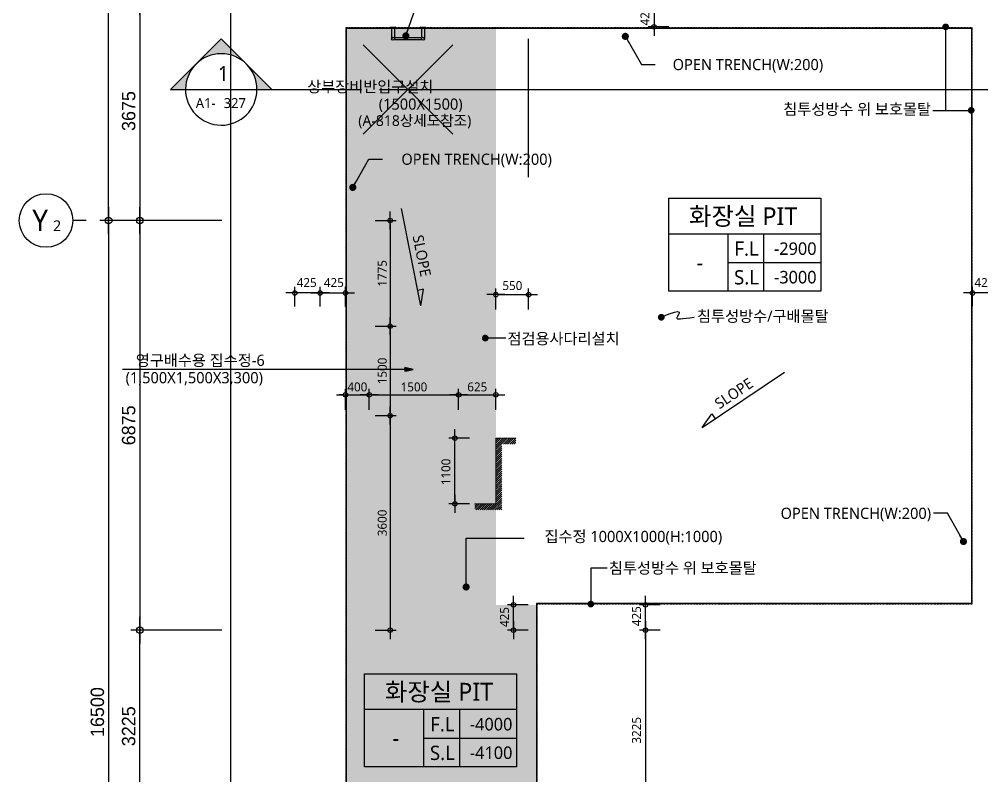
# Model space of a CAD drawing. Header units: millimetres. Extents: x 81033 to 452328, y -17390 to 42241.
# Drawn here: x 81033 to 97187, y 13256 to 25952 of the extents above; entities that cross this region are included whole.
import ezdxf
from ezdxf.enums import TextEntityAlignment as Align

# ---------------------------------------------------------------- set-up
doc = ezdxf.new("R2010")
doc.units = ezdxf.units.MM
doc.header["$LTSCALE"] = 100
doc.header["$MEASUREMENT"] = 0
doc.header["$PDSIZE"] = -10
for name, pattern in [('CEN', [62, 60, -1, 0, -1]), ('HID', [2.5, 1.5, -1]), ('HIDDEN', [2, 1, -1])]:
    doc.linetypes.add(name, pattern=pattern)
doc.layers.get('0').update_dxf_attribs({"linetype": 'CONTINUOUS'})
doc.layers.get('Defpoints').update_dxf_attribs({"color": 171, "linetype": 'CONTINUOUS'})
doc.layers.add('1-골조', color=2, linetype='CONTINUOUS', lineweight=0)
for name, color, linetype in [('CEN(ST)', 1, 'CEN'), ('FIN', 8, 'CONTINUOUS'), ('HAT 254', 254, 'CONTINUOUS'), ('HAT-252', 252, 'CONTINUOUS'), ('HID', 8, 'HIDDEN'), ('LED', 7, 'CONTINUOUS'), ('NDIM', 7, 'CONTINUOUS'), ('SASAC 도면명', 2, 'CONTINUOUS'), ('SYM', 7, 'CONTINUOUS'), ('SYM(AXIS)', 7, 'CONTINUOUS'), ('TEXT', 3, 'CONTINUOUS'), ('TEXT(AXIS)', 2, 'CONTINUOUS'), ('TEXT(MIN)', 7, 'CONTINUOUS'), ('TEXT(노트)', 7, 'CONTINUOUS'), ('TEXT(실명)', 3, 'CONTINUOUS'), ('TEXT-기입', 6, 'CONTINUOUS'), ('TITLE', 7, 'CONTINUOUS'), ('점검사다리', 9, 'CONTINUOUS')]:
    doc.layers.add(name, color=color, linetype=linetype)
doc.styles.add('CGS', font='cgse', dxfattribs={"bigfont": 'cgs'})
doc.styles.add('나눔바른고딕', font='NanumBarunGothic.ttf')
doc.dimstyles.new('NDIM 1200', dxfattribs={"dimscale": 75, "dimtxt": 3, "dimasz": 1, "dimexe": 2, "dimexo": 2, "dimgap": 1, "dimtad": 1, "dimdec": 0, "dimdsep": 46, "dimtxsty": 'CGS', "dimblk": 'DOT0', "dimcen": 1, "dimdle": 8, "dimclrd": 256, "dimclre": 256, "dimclrt": 256, "dimadec": 0, "dimazin": 0, "dimtfac": 1, "dimtdec": 0, "dimtix": 1, "dimtmove": 2, "dimatfit": 3, "dimldrblk": 'DOT0', "dimfxl": 1, "dimtolj": 1, "dimtzin": 0, "dimlwd": -1, "dimlwe": -1, "dimarcsym": 0})

# ---------------------------------------------------------------- blocks, each defined once
blk = doc.blocks.new('A$C2F20087E')
at = {"layer": 'SYM(AXIS)'}
blk.add_line((600, 0), (600, 300), dxfattribs=at)
blk.add_circle((600, 900), 600, dxfattribs=at)
blk = doc.blocks.new('DOT0')
blk.add_line((-3, 0), (3, 0))
at = {"color": 6}
blk.add_circle((0, 0), 0.75, dxfattribs=at)
blk = doc.blocks.new('*D83')
at = {"layer": 'Defpoints', "color": 0, "ltscale": 0.4, "transparency": 16777216}
for p in [(84582, 22575), (83058, 15700), (84582, 15700)]:
    blk.add_point(p, dxfattribs=at)
at = {"layer": 'NDIM', "ltscale": 0.4, "transparency": 16777216}
for p, q in [((84432, 22575), (82908, 22575)), ((83058, 22500), (83058, 15775)), ((84432, 15700), (82908, 15700))]:
    blk.add_line(p, q, dxfattribs=at)
at = {"layer": 'NDIM', "ltscale": 0.4, "transparency": 16777216, "xscale": 75, "yscale": 75, "zscale": 75}
for p, rotation in [((83058, 22575), 90), ((83058, 15700), 270)]:
    blk.add_blockref('DOT0', p, dxfattribs=dict(at, rotation=rotation))
at = {"layer": 'NDIM', "ltscale": 0.4, "transparency": 16777216, "insert": (82870, 19137), "char_height": 225, "attachment_point": 5, "rotation": 90, "style": 'CGS'}
blk.add_mtext('\\A1;6875', dxfattribs=at)
blk = doc.blocks.new('*D84')
at = {"layer": 'Defpoints', "color": 0, "ltscale": 0.4, "transparency": 16777216}
for p in [(82533, 33575), (84582, 33575), (84582, 22575)]:
    blk.add_point(p, dxfattribs=at)
at = {"layer": 'NDIM', "ltscale": 0.4, "transparency": 16777216}
for p, q in [((84432, 33575), (82383, 33575)), ((82533, 22650), (82533, 33500)), ((84432, 22575), (82383, 22575))]:
    blk.add_line(p, q, dxfattribs=at)
at = {"layer": 'NDIM', "ltscale": 0.4, "transparency": 16777216, "xscale": 75, "yscale": 75, "zscale": 75}
for p, rotation in [((82533, 33575), 90), ((82533, 22575), 270)]:
    blk.add_blockref('DOT0', p, dxfattribs=dict(at, rotation=rotation))
at = {"layer": 'NDIM', "ltscale": 0.4, "transparency": 16777216, "insert": (82345, 28075), "char_height": 225, "attachment_point": 5, "rotation": 90, "style": 'CGS'}
blk.add_mtext('\\A1;11000', dxfattribs=at)
blk = doc.blocks.new('*D85')
at = {"layer": 'Defpoints', "color": 0, "ltscale": 0.4, "transparency": 16777216}
for p in [(84582, 22575), (82533, 6075), (84582, 6075)]:
    blk.add_point(p, dxfattribs=at)
at = {"layer": 'NDIM', "ltscale": 0.4, "transparency": 16777216}
for p, q in [((84432, 22575), (82383, 22575)), ((82533, 22500), (82533, 6150)), ((84432, 6075), (82383, 6075))]:
    blk.add_line(p, q, dxfattribs=at)
at = {"layer": 'NDIM', "ltscale": 0.4, "transparency": 16777216, "xscale": 75, "yscale": 75, "zscale": 75}
for p, rotation in [((82533, 22575), 90), ((82533, 6075), 270)]:
    blk.add_blockref('DOT0', p, dxfattribs=dict(at, rotation=rotation))
at = {"layer": 'NDIM', "ltscale": 0.4, "transparency": 16777216, "insert": (82345, 14325), "char_height": 225, "attachment_point": 5, "rotation": 90, "style": 'CGS'}
blk.add_mtext('\\A1;16500', dxfattribs=at)
blk = doc.blocks.new('*D87')
at = {"layer": 'Defpoints', "color": 0, "ltscale": 0.4, "transparency": 16777216}
for p in [(83058, 15700), (84582, 15700), (84582, 12475)]:
    blk.add_point(p, dxfattribs=at)
at = {"layer": 'NDIM', "ltscale": 0.4, "transparency": 16777216}
for p, q in [((84432, 15700), (82908, 15700)), ((83058, 12550), (83058, 15625)), ((84432, 12475), (82908, 12475))]:
    blk.add_line(p, q, dxfattribs=at)
at = {"layer": 'NDIM', "ltscale": 0.4, "transparency": 16777216, "xscale": 75, "yscale": 75, "zscale": 75}
for p, rotation in [((83058, 15700), 90), ((83058, 12475), 270)]:
    blk.add_blockref('DOT0', p, dxfattribs=dict(at, rotation=rotation))
at = {"layer": 'NDIM', "ltscale": 0.4, "transparency": 16777216, "insert": (82870, 14087), "char_height": 225, "attachment_point": 5, "rotation": 90, "style": 'CGS'}
blk.add_mtext('\\A1;3225', dxfattribs=at)
blk = doc.blocks.new('*D89')
at = {"layer": 'Defpoints', "color": 0, "ltscale": 0.4, "transparency": 16777216}
for p in [(84582, 26250), (83058, 22575), (84582, 22575)]:
    blk.add_point(p, dxfattribs=at)
at = {"layer": 'NDIM', "ltscale": 0.4, "transparency": 16777216}
for p, q in [((84432, 26250), (82908, 26250)), ((83058, 26175), (83058, 22650)), ((84432, 22575), (82908, 22575))]:
    blk.add_line(p, q, dxfattribs=at)
at = {"layer": 'NDIM', "ltscale": 0.4, "transparency": 16777216, "xscale": 75, "yscale": 75, "zscale": 75}
for p, rotation in [((83058, 26250), 90), ((83058, 22575), 270)]:
    blk.add_blockref('DOT0', p, dxfattribs=dict(at, rotation=rotation))
at = {"layer": 'NDIM', "ltscale": 0.4, "transparency": 16777216, "insert": (82870, 24412), "char_height": 225, "attachment_point": 5, "rotation": 90, "style": 'CGS'}
blk.add_mtext('\\A1;3675', dxfattribs=at)
blk = doc.blocks.new('A$C51E23882')
at = {"layer": 'TITLE'}
blk.add_lwpolyline([(8500, 0), (0, 0), (0, 5200), (8500, 5200)], close=True, dxfattribs=at)
for points in [[(8500, 3200), (0, 3200)], [(3300, 3200), (3300, 0)], [(5300, 3200), (5300, 0)], [(3300, 1600), (8500, 1600)]]:
    blk.add_lwpolyline(points, dxfattribs=at)
at = {"layer": 'TITLE', "style": '나눔바른고딕'}
for s, p in [('F.L', (4352, 2378)), ('S.L', (4352, 778))]:
    blk.add_text(s, height=800, dxfattribs=at).set_placement(p, align=Align.MIDDLE)
blk = doc.blocks.new('A$C2EB71741')
at = {"layer": 'SYM'}
for p, q in [((0, 3920), (3920, 0)), ((0, 3920), (858, 3532)), ((858, 3532), (623, 3297))]:
    blk.add_line(p, q, dxfattribs=at)
blk = doc.blocks.new('*D312')
at = {"layer": 'Defpoints', "color": 0, "ltscale": 0.4, "transparency": 16777216}
for p in [(97032, 21359), (97032, 21034), (97457, 21034)]:
    blk.add_point(p, dxfattribs=at)
at = {"layer": 'NDIM', "ltscale": 0.4, "transparency": 16777216}
for p, q in [((97032, 21134), (97032, 21459)), ((97407, 21359), (97082, 21359)), ((97457, 21134), (97457, 21459))]:
    blk.add_line(p, q, dxfattribs=at)
at = {"layer": 'NDIM', "ltscale": 0.4, "transparency": 16777216, "xscale": 50, "yscale": 50, "zscale": 50, "rotation": 180}
blk.add_blockref('DOT0', (97032, 21359), dxfattribs=at)
at = {"layer": 'NDIM', "ltscale": 0.4, "transparency": 16777216, "xscale": 50, "yscale": 50, "zscale": 50}
blk.add_blockref('DOT0', (97457, 21359), dxfattribs=at)
at = {"layer": 'NDIM', "ltscale": 0.4, "transparency": 16777216, "insert": (97232, 21532), "char_height": 150, "attachment_point": 5, "style": '나눔바른고딕'}
blk.add_mtext('\\A1;425', dxfattribs=at)
blk = doc.blocks.new('*D314')
at = {"layer": 'Defpoints', "color": 0, "ltscale": 0.4, "transparency": 16777216}
for p in [(85657, 21359), (85657, 21034), (86082, 21034)]:
    blk.add_point(p, dxfattribs=at)
at = {"layer": 'NDIM', "ltscale": 0.4, "transparency": 16777216}
for p, q in [((85657, 21134), (85657, 21459)), ((86032, 21359), (85707, 21359)), ((86082, 21134), (86082, 21459))]:
    blk.add_line(p, q, dxfattribs=at)
at = {"layer": 'NDIM', "ltscale": 0.4, "transparency": 16777216, "xscale": 50, "yscale": 50, "zscale": 50, "rotation": 180}
blk.add_blockref('DOT0', (85657, 21359), dxfattribs=at)
at = {"layer": 'NDIM', "ltscale": 0.4, "transparency": 16777216, "xscale": 50, "yscale": 50, "zscale": 50}
blk.add_blockref('DOT0', (86082, 21359), dxfattribs=at)
at = {"layer": 'NDIM', "ltscale": 0.4, "transparency": 16777216, "insert": (85857, 21532), "char_height": 150, "attachment_point": 5, "style": '나눔바른고딕'}
blk.add_mtext('\\A1;425', dxfattribs=at)
blk = doc.blocks.new('*D315')
at = {"layer": 'Defpoints', "color": 0, "ltscale": 0.4, "transparency": 16777216}
for p in [(86507, 21359), (86082, 21034), (86507, 21034)]:
    blk.add_point(p, dxfattribs=at)
at = {"layer": 'NDIM', "ltscale": 0.4, "transparency": 16777216}
for p, q in [((86082, 21134), (86082, 21459)), ((86132, 21359), (86457, 21359)), ((86507, 21134), (86507, 21459))]:
    blk.add_line(p, q, dxfattribs=at)
at = {"layer": 'NDIM', "ltscale": 0.4, "transparency": 16777216, "xscale": 50, "yscale": 50, "zscale": 50, "rotation": 180}
blk.add_blockref('DOT0', (86082, 21359), dxfattribs=at)
at = {"layer": 'NDIM', "ltscale": 0.4, "transparency": 16777216, "xscale": 50, "yscale": 50, "zscale": 50}
blk.add_blockref('DOT0', (86507, 21359), dxfattribs=at)
at = {"layer": 'NDIM', "ltscale": 0.4, "transparency": 16777216, "insert": (86313, 21532), "char_height": 150, "attachment_point": 5, "style": '나눔바른고딕'}
blk.add_mtext('\\A1;425', dxfattribs=at)
blk = doc.blocks.new('*D317')
at = {"layer": 'Defpoints', "color": 0, "ltscale": 0.4, "transparency": 16777216}
for p in [(92033, 26250), (91686, 25825), (92033, 25825)]:
    blk.add_point(p, dxfattribs=at)
at = {"layer": 'NDIM', "ltscale": 0.4, "transparency": 16777216}
for p, q in [((91933, 26250), (91586, 26250)), ((91686, 26200), (91686, 25875)), ((91933, 25825), (91586, 25825))]:
    blk.add_line(p, q, dxfattribs=at)
at = {"layer": 'NDIM', "ltscale": 0.4, "transparency": 16777216, "xscale": 50, "yscale": 50, "zscale": 50}
for p, rotation in [((91686, 26250), 90), ((91686, 25825), 270)]:
    blk.add_blockref('DOT0', p, dxfattribs=dict(at, rotation=rotation))
at = {"layer": 'NDIM', "ltscale": 0.4, "transparency": 16777216, "insert": (91535, 26015), "char_height": 150, "attachment_point": 5, "rotation": 90, "style": '나눔바른고딕'}
blk.add_mtext('\\A1;425', dxfattribs=at)
blk = doc.blocks.new('*D318')
at = {"layer": 'Defpoints', "color": 0, "ltscale": 0.4, "transparency": 16777216}
for p in [(91544, 16125), (91891, 16125), (91891, 15700)]:
    blk.add_point(p, dxfattribs=at)
at = {"layer": 'NDIM', "ltscale": 0.4, "transparency": 16777216}
for p, q in [((91791, 16125), (91444, 16125)), ((91544, 15750), (91544, 16075)), ((91791, 15700), (91444, 15700))]:
    blk.add_line(p, q, dxfattribs=at)
at = {"layer": 'NDIM', "ltscale": 0.4, "transparency": 16777216, "xscale": 50, "yscale": 50, "zscale": 50}
for p, rotation in [((91544, 16125), 90), ((91544, 15700), 270)]:
    blk.add_blockref('DOT0', p, dxfattribs=dict(at, rotation=rotation))
at = {"layer": 'NDIM', "ltscale": 0.4, "transparency": 16777216, "insert": (91393, 15935), "char_height": 150, "attachment_point": 5, "rotation": 90, "style": '나눔바른고딕'}
blk.add_mtext('\\A1;425', dxfattribs=at)
blk = doc.blocks.new('*D983')
at = {"layer": 'Defpoints', "color": 0, "ltscale": 0.4, "transparency": 16777216}
for p in [(88345, 18921), (88692, 18921), (88692, 17821)]:
    blk.add_point(p, dxfattribs=at)
at = {"layer": 'NDIM', "ltscale": 0.4, "transparency": 16777216}
for p, q in [((88592, 18921), (88245, 18921)), ((88345, 17871), (88345, 18871)), ((88592, 17821), (88245, 17821))]:
    blk.add_line(p, q, dxfattribs=at)
at = {"layer": 'NDIM', "ltscale": 0.4, "transparency": 16777216, "xscale": 50, "yscale": 50, "zscale": 50}
for p, rotation in [((88345, 18921), 90), ((88345, 17821), 270)]:
    blk.add_blockref('DOT0', p, dxfattribs=dict(at, rotation=rotation))
at = {"layer": 'NDIM', "ltscale": 0.4, "transparency": 16777216, "insert": (88194, 18355), "char_height": 150, "attachment_point": 5, "rotation": 90, "style": '나눔바른고딕'}
blk.add_mtext('\\A1;1100', dxfattribs=at)
blk = doc.blocks.new('A$C6BD56CFD')
at = {"layer": '점검사다리'}
for p, q in [((81, 215), (10, 215)), ((20, 215), (20, 25)), ((71, 215), (71, 41)), ((581, 215), (510, 215)), ((520, 215), (520, 41)), ((571, 215), (571, 25)), ((526, 41), (65, 41)), ((526, 9), (65, 9))]:
    blk.add_line(p, q, dxfattribs=at)
for centre in [(45, 25), (545, 25)]:
    blk.add_circle(centre, 25.4, dxfattribs=at)
for centre, start, end in [((10, 225), 180, 270), ((81, 225), 270, 0), ((510, 225), 180, 270), ((581, 225), 270, 0)]:
    blk.add_arc(centre, 10, start, end, dxfattribs=at)
blk = doc.blocks.new('*D990')
at = {"layer": 'Defpoints', "color": 0, "ltscale": 0.4, "transparency": 16777216}
for p in [(91891, 15700), (91544, 12475), (91891, 12475)]:
    blk.add_point(p, dxfattribs=at)
at = {"layer": 'NDIM', "ltscale": 0.4, "transparency": 16777216}
for p, q in [((91791, 15700), (91444, 15700)), ((91544, 15650), (91544, 12525)), ((91791, 12475), (91444, 12475))]:
    blk.add_line(p, q, dxfattribs=at)
at = {"layer": 'NDIM', "ltscale": 0.4, "transparency": 16777216, "xscale": 50, "yscale": 50, "zscale": 50}
for p, rotation in [((91544, 15700), 90), ((91544, 12475), 270)]:
    blk.add_blockref('DOT0', p, dxfattribs=dict(at, rotation=rotation))
at = {"layer": 'NDIM', "ltscale": 0.4, "transparency": 16777216, "insert": (91393, 14019), "char_height": 150, "attachment_point": 5, "rotation": 90, "style": '나눔바른고딕'}
blk.add_mtext('\\A1;3225', dxfattribs=at)
blk = doc.blocks.new('SEC-3')
at = {"layer": 'SYM'}
h = blk.add_hatch(color=256, dxfattribs=at)
h.paths.add_polyline_path([(84423, 19051), (83999, 18626, -0.414214), (84847, 18626)])
h.paths.add_polyline_path([(83999, 18626), (83574, 18202), (83823, 18202, -0.198912)])
h.paths.add_polyline_path([(84847, 18626, -0.198912), (85023, 18202), (85271, 18202)])
at = {"layer": 'Defpoints'}
blk.add_line((87379, 18202), (100556, 18202), dxfattribs=at)
at = {"layer": 'SYM'}
for p, q in [((83574, 18202), (84423, 19051)), ((85271, 18202), (84423, 19051)), ((83574, 18202), (83823, 18202)), ((83823, 18202), (85023, 18202)), ((85023, 18202), (86779, 18202)), ((87079, 18202), (87379, 18202))]:
    blk.add_line(p, q, dxfattribs=at)
blk.add_arc((84423, 18202), 600, 0, 359.5643, dxfattribs=at)
blk = doc.blocks.new('*D1188')
at = {"layer": 'Defpoints', "color": 0, "ltscale": 0.4, "transparency": 16777216}
for p in [(89582, 21331), (89032, 20984), (89582, 20984)]:
    blk.add_point(p, dxfattribs=at)
at = {"layer": 'NDIM', "ltscale": 0.4, "transparency": 16777216}
for p, q in [((89032, 21084), (89032, 21431)), ((89082, 21331), (89532, 21331)), ((89582, 21084), (89582, 21431))]:
    blk.add_line(p, q, dxfattribs=at)
at = {"layer": 'NDIM', "ltscale": 0.4, "transparency": 16777216, "xscale": 50, "yscale": 50, "zscale": 50, "rotation": 180}
blk.add_blockref('DOT0', (89032, 21331), dxfattribs=at)
at = {"layer": 'NDIM', "ltscale": 0.4, "transparency": 16777216, "xscale": 50, "yscale": 50, "zscale": 50}
blk.add_blockref('DOT0', (89582, 21331), dxfattribs=at)
at = {"layer": 'NDIM', "ltscale": 0.4, "transparency": 16777216, "insert": (89309, 21482), "char_height": 150, "attachment_point": 5, "style": '나눔바른고딕'}
blk.add_mtext('\\A1;550', dxfattribs=at)
blk = doc.blocks.new('*D1189')
at = {"layer": 'Defpoints', "color": 0, "ltscale": 0.4, "transparency": 16777216}
for p in [(89328, 16125), (89675, 16125), (89675, 15700)]:
    blk.add_point(p, dxfattribs=at)
at = {"layer": 'NDIM', "ltscale": 0.4, "transparency": 16777216}
for p, q in [((89575, 16125), (89228, 16125)), ((89328, 15750), (89328, 16075)), ((89575, 15700), (89228, 15700))]:
    blk.add_line(p, q, dxfattribs=at)
at = {"layer": 'NDIM', "ltscale": 0.4, "transparency": 16777216, "xscale": 50, "yscale": 50, "zscale": 50}
for p, rotation in [((89328, 16125), 90), ((89328, 15700), 270)]:
    blk.add_blockref('DOT0', p, dxfattribs=dict(at, rotation=rotation))
at = {"layer": 'NDIM', "ltscale": 0.4, "transparency": 16777216, "insert": (89177, 15920), "char_height": 150, "attachment_point": 5, "rotation": 90, "style": '나눔바른고딕'}
blk.add_mtext('\\A1;425', dxfattribs=at)
blk = doc.blocks.new('*D1285')
at = {"layer": 'Defpoints', "color": 0, "ltscale": 0.4, "transparency": 16777216}
for p in [(88407, 19650), (86907, 19300), (88407, 19300)]:
    blk.add_point(p, dxfattribs=at)
at = {"layer": 'NDIM', "ltscale": 0.4, "transparency": 16777216}
for p, q in [((86907, 19400), (86907, 19750)), ((88407, 19400), (88407, 19750)), ((86957, 19650), (88357, 19650))]:
    blk.add_line(p, q, dxfattribs=at)
at = {"layer": 'NDIM', "ltscale": 0.4, "transparency": 16777216, "xscale": 50, "yscale": 50, "zscale": 50, "rotation": 180}
blk.add_blockref('DOT0', (86907, 19650), dxfattribs=at)
at = {"layer": 'NDIM', "ltscale": 0.4, "transparency": 16777216, "xscale": 50, "yscale": 50, "zscale": 50}
blk.add_blockref('DOT0', (88407, 19650), dxfattribs=at)
at = {"layer": 'NDIM', "ltscale": 0.4, "transparency": 16777216, "insert": (87657, 19781), "char_height": 150, "attachment_point": 5, "style": '나눔바른고딕'}
blk.add_mtext('\\A1;1500', dxfattribs=at)
blk = doc.blocks.new('*D1286')
at = {"layer": 'Defpoints', "color": 0, "ltscale": 0.4, "transparency": 16777216}
for p in [(86907, 19650), (86507, 19300), (86907, 19300)]:
    blk.add_point(p, dxfattribs=at)
at = {"layer": 'NDIM', "ltscale": 0.4, "transparency": 16777216}
for p, q in [((86507, 19400), (86507, 19750)), ((86907, 19400), (86907, 19750)), ((86457, 19650), (86407, 19650)), ((86507, 19650), (86907, 19650)), ((86957, 19650), (87007, 19650))]:
    blk.add_line(p, q, dxfattribs=at)
at = {"layer": 'NDIM', "ltscale": 0.4, "transparency": 16777216, "xscale": 50, "yscale": 50, "zscale": 50}
blk.add_blockref('DOT0', (86507, 19650), dxfattribs=at)
at = {"layer": 'NDIM', "ltscale": 0.4, "transparency": 16777216, "xscale": 50, "yscale": 50, "zscale": 50, "rotation": 180}
blk.add_blockref('DOT0', (86907, 19650), dxfattribs=at)
at = {"layer": 'NDIM', "ltscale": 0.4, "transparency": 16777216, "insert": (86707, 19781), "char_height": 150, "attachment_point": 5, "style": '나눔바른고딕'}
blk.add_mtext('\\A1;400', dxfattribs=at)
blk = doc.blocks.new('*D1287')
at = {"layer": 'Defpoints', "color": 0, "ltscale": 0.4, "transparency": 16777216}
for p in [(89032, 19650), (88407, 19300), (89032, 19300)]:
    blk.add_point(p, dxfattribs=at)
at = {"layer": 'NDIM', "ltscale": 0.4, "transparency": 16777216}
for p, q in [((88407, 19400), (88407, 19750)), ((89032, 19400), (89032, 19750)), ((88457, 19650), (88982, 19650))]:
    blk.add_line(p, q, dxfattribs=at)
at = {"layer": 'NDIM', "ltscale": 0.4, "transparency": 16777216, "xscale": 50, "yscale": 50, "zscale": 50, "rotation": 180}
blk.add_blockref('DOT0', (88407, 19650), dxfattribs=at)
at = {"layer": 'NDIM', "ltscale": 0.4, "transparency": 16777216, "xscale": 50, "yscale": 50, "zscale": 50}
blk.add_blockref('DOT0', (89032, 19650), dxfattribs=at)
at = {"layer": 'NDIM', "ltscale": 0.4, "transparency": 16777216, "insert": (88720, 19781), "char_height": 150, "attachment_point": 5, "style": '나눔바른고딕'}
blk.add_mtext('\\A1;625', dxfattribs=at)
blk = doc.blocks.new('*D1288')
at = {"layer": 'Defpoints', "color": 0, "ltscale": 0.4, "transparency": 16777216}
for p in [(86907, 20800), (86907, 19300), (87257, 19300)]:
    blk.add_point(p, dxfattribs=at)
at = {"layer": 'NDIM', "ltscale": 0.4, "transparency": 16777216}
for p, q in [((87007, 20800), (87357, 20800)), ((87257, 20750), (87257, 19350)), ((87007, 19300), (87357, 19300))]:
    blk.add_line(p, q, dxfattribs=at)
at = {"layer": 'NDIM', "ltscale": 0.4, "transparency": 16777216, "xscale": 50, "yscale": 50, "zscale": 50}
for p, rotation in [((87257, 20800), 90), ((87257, 19300), 270)]:
    blk.add_blockref('DOT0', p, dxfattribs=dict(at, rotation=rotation))
at = {"layer": 'NDIM', "ltscale": 0.4, "transparency": 16777216, "insert": (87126, 20050), "char_height": 150, "attachment_point": 5, "rotation": 90, "style": '나눔바른고딕'}
blk.add_mtext('\\A1;1500', dxfattribs=at)
blk = doc.blocks.new('*D1289')
at = {"layer": 'Defpoints', "color": 0, "ltscale": 0.4, "transparency": 16777216}
for p in [(86907, 19300), (86907, 15700), (87257, 15700)]:
    blk.add_point(p, dxfattribs=at)
at = {"layer": 'NDIM', "ltscale": 0.4, "transparency": 16777216}
for p, q in [((87007, 19300), (87357, 19300)), ((87257, 19250), (87257, 15750)), ((87007, 15700), (87357, 15700))]:
    blk.add_line(p, q, dxfattribs=at)
at = {"layer": 'NDIM', "ltscale": 0.4, "transparency": 16777216, "xscale": 50, "yscale": 50, "zscale": 50}
for p, rotation in [((87257, 19300), 90), ((87257, 15700), 270)]:
    blk.add_blockref('DOT0', p, dxfattribs=dict(at, rotation=rotation))
at = {"layer": 'NDIM', "ltscale": 0.4, "transparency": 16777216, "insert": (87126, 17500), "char_height": 150, "attachment_point": 5, "rotation": 90, "style": '나눔바른고딕'}
blk.add_mtext('\\A1;3600', dxfattribs=at)
blk = doc.blocks.new('*D1290')
at = {"layer": 'Defpoints', "color": 0, "ltscale": 0.4, "transparency": 16777216}
for p in [(86907, 22575), (86907, 20800), (87257, 20800)]:
    blk.add_point(p, dxfattribs=at)
at = {"layer": 'NDIM', "ltscale": 0.4, "transparency": 16777216}
for p, q in [((87007, 22575), (87357, 22575)), ((87257, 22525), (87257, 20850)), ((87007, 20800), (87357, 20800))]:
    blk.add_line(p, q, dxfattribs=at)
at = {"layer": 'NDIM', "ltscale": 0.4, "transparency": 16777216, "xscale": 50, "yscale": 50, "zscale": 50}
for p, rotation in [((87257, 22575), 90), ((87257, 20800), 270)]:
    blk.add_blockref('DOT0', p, dxfattribs=dict(at, rotation=rotation))
at = {"layer": 'NDIM', "ltscale": 0.4, "transparency": 16777216, "insert": (87127, 21687), "char_height": 150, "attachment_point": 5, "rotation": 90, "style": '나눔바른고딕'}
blk.add_mtext('\\A1;1775', dxfattribs=at)

msp = doc.modelspace()

# ---------------------------------------------------------------- hatches: boundary and pattern name
at = {"ltscale": 10000}
h = msp.add_hatch(dxfattribs=at)
h.set_pattern_fill('ANSI31', color=256, scale=0.1875, angle=-1.27006)
h.set_pattern_definition([(43.7299366338, (-7972695.850637, -64620.31052), (-0.016201407700836, 0.0169360796751), [])])
h.paths.add_polyline_path([(87641.3, 20076.3), (87506.4, 20107.9), (87505, 20044.7)])
at = {"layer": 'HAT 254', "ltscale": 10000}
h = msp.add_hatch(color=256, dxfattribs=at)
h.dxf.hatch_style = 1
h.paths.add_polyline_path([(86507.3, 6024.8), (86507.3, 25824.8), (89032.3, 25824.8), (89032.3, 16124.8), (89732.3, 16124.8), (89732.3, 6549.8), (89032.3, 6549.8), (89032.3, 6024.8)])
at = {"layer": 'HID', "ltscale": 10000}
h = msp.add_hatch(dxfattribs=at)
h.set_pattern_fill('ANSI31', color=256, scale=200)
h.set_pattern_definition([(45, (0, -829.198), (-17.6776695, 17.6776695), [])])
h.paths.add_polyline_path([(88681.3, 17721.1), (88681.3, 17821.1), (89032.3, 17821.1), (89032.3, 18921.1), (89367, 18921.1), (89367, 18821.1), (89132.3, 18821.1), (89132.3, 17721.1)])

# ---------------------------------------------------------------- linework, layer by layer
at = {"ltscale": 10000}
for points in [[(87641.3, 20076.3), (85657.3, 20076.3), (82768.5, 20076.3)], [(87641.3, 20076.3), (87506.4, 20107.9), (87505, 20044.7), (87641.3, 20076.3)]]:
    msp.add_lwpolyline(points, dxfattribs=at)
at = {"layer": '1-골조', "ltscale": 10000}
msp.add_lwpolyline([(88681.3, 17821.1), (89032.3, 17821.1), (89032.3, 18921.1), (89367, 18921.1)], dxfattribs=at)
at = {"layer": 'CEN(ST)', "linetype": 'HID', "ltscale": 10000}
for p, q in [((86807.3, 24024.8), (88307.3, 25524.8)), ((88307.3, 24024.8), (86807.3, 25524.8))]:
    msp.add_line(p, q, dxfattribs=at)
at = {"layer": 'Defpoints', "ltscale": 10000}
msp.add_lwpolyline([(84582.3, 35624.8), (105632.3, 35624.8), (105632.3, 4574.8), (84582.3, 4574.8)], close=True, dxfattribs=at)
at = {"layer": 'FIN', "ltscale": 0.1}
msp.add_lwpolyline([(86527.3, 25804.8), (97012.3, 25804.8), (97012.3, 16144.8), (89712.3, 16144.8), (89712.3, 6569.8), (89012.3, 6569.8), (89012.3, 6044.8), (86527.3, 6044.8)], close=True, dxfattribs=at)
at = {"layer": 'HAT-252', "linetype": 'HID', "ltscale": 0.1}
msp.add_lwpolyline([(86517.3, 25814.8), (97022.3, 25814.8), (97022.3, 16134.8), (89722.3, 16134.8), (89722.3, 6559.8), (89022.3, 6559.8), (89022.3, 6034.8), (86517.3, 6034.8)], close=True, dxfattribs=at)
at = {"layer": 'LED'}
for p, q in [((96581, 24423.2), (96581, 25823.8)), ((96363.5, 24423.2), (97009.5, 24423.2)), ((89200, 20602.1), (88854.9, 20602.1)), ((90900.5, 16742.3), (90625.5, 16742.3)), ((90625.5, 16742.3), (90625.5, 16137.2))]:
    msp.add_line(p, q, dxfattribs=at)
at = {"layer": 'LED', "const_width": 56.2}
for points in [[(96552.8, 25823.8, 1), (96609.1, 25823.8, 1)], [(97009.5, 24451.3, 1), (97009.5, 24395, 1)], [(91808.8, 20978.9, -1), (91808.8, 20922.6, -1)], [(88854.9, 20630.2, -1), (88854.9, 20574, -1)], [(90653.6, 16137.2, 1), (90597.3, 16137.2, 1)]]:
    msp.add_lwpolyline(points, format="xyb", close=True, dxfattribs=at)
at = {"layer": 'LED'}
msp.add_lwpolyline([(91808.8, 20950.8), (91942.7, 21006.6), (92031.4, 21036.7), (92083.1, 21046), (92105.9, 21039.2), (92107.8, 21021.3), (92097.1, 20997), (92081.7, 20971.3), (92069.8, 20948.9), (92068.2, 20933.8), (92077.9, 20925.6), (92098.7, 20923), (92130.4, 20924.9), (92172.6, 20929.9), (92225.1, 20936.7), (92287.7, 20944.1), (92360, 20950.8)], dxfattribs=at)
at = {"layer": 'NDIM', "ltscale": 0.4}
msp.add_line((84432.3, 22574.8), (82383, 22574.8), dxfattribs=at)
at = {"layer": 'SASAC 도면명', "ltscale": 10000}
msp.add_line((89582.3, 23299.8), (89582.3, 25624.8), dxfattribs=at)

# ---------------------------------------------------------------- block references
at = {"ltscale": 1000}
msp.add_blockref('A$C6BD56CFD', (87261.9, 25599.4), dxfattribs=at)
msp.add_blockref('SEC-3', (0, 6572.8))
for name, p, xscale, yscale, zscale, rotation in [('A$C2F20087E', (82158, 22124.8), 0.75, 0.75, 0.75, 89.99999999999932), ('A$C2EB71741', (86796.1, 21797.2), -0.3000000000000002, 0.3000000000000002, 0.3000000000000002, 236.2353774786692), ('A$C2EB71741', (93647.6, 18873.6), 0.3000000000000002, 0.3000000000000002, 0.3000000000000002, 78.82666593996552)]:
    msp.add_blockref(name, p, dxfattribs=dict(xscale=xscale, yscale=yscale, zscale=zscale, rotation=rotation))
at = {"xscale": 0.3, "yscale": 0.3, "zscale": 0.3}
for p in [(91933.4, 21387.8), (86828.9, 13406.6)]:
    msp.add_blockref('A$C51E23882', p, dxfattribs=at)

# ---------------------------------------------------------------- texts
at = {"layer": 'TEXT', "style": '나눔바른고딕'}
for s, height, p in [('1', 250, (84367.2, 24917.4)), ('A1-', 166.67, (83995.7, 24462)), ('327', 166.67, (84464.6, 24462.1))]:
    msp.add_text(s, height=height, rotation=360, dxfattribs=at).set_placement(p)
at = {"layer": 'TEXT(AXIS)', "style": '나눔바른고딕'}
for s, height, p in [('Y', 360, (81384.2, 22577.8)), ('2', 180, (81668.7, 22487.8))]:
    msp.add_text(s, height=height, dxfattribs=at).set_placement(p, align=Align.MIDDLE)
at = {"layer": 'TEXT(MIN)', "style": '나눔바른고딕'}
msp.add_text('(A-818상세도참조)', height=180, dxfattribs=at).set_placement((88620.2, 24251.3), align=Align.MIDDLE_RIGHT)
for rotation, p in [(281.23538, (87721.4, 22329.4)), (33.82667, (92731.9, 19477.1))]:
    msp.add_text('SLOPE', height=180, rotation=rotation, dxfattribs=at).set_placement(p, align=Align.MIDDLE_LEFT)
for s, p in [('영구배수용 집수정-6', (82989.1, 20134.1, 0)), ('(1,500X1,500X3,300)', (82817.8, 19843.3, 0))]:
    msp.add_text(s, height=187.5, dxfattribs=at).set_placement(p)
at = {"layer": 'TEXT(노트)', "style": '나눔바른고딕'}
for s, p in [('OPEN TRENCH(W:200)', (94525.2, 25192.2)), ('상부장비반입구설치', (87983.3, 24820.7)), ('(1500X1500)', (88474.4, 24528.4)), ('침투성방수 위 보호몰탈', (96334.8, 24443.1)), ('OPEN TRENCH(W:200)', (89972.7, 23603.5)), ('점검용사다리설치', (91107.9, 20592.2)), ('OPEN TRENCH(W:200)', (96336.5, 17660.9)), ('집수정 1000X1000(H:1000)', (92830.6, 17271.9)), ('침투성방수 위 보호몰탈', (93409.1, 16743.5))]:
    msp.add_text(s, height=187.5, dxfattribs=at).set_placement(p, align=Align.MIDDLE_RIGHT)
msp.add_text('침투성방수/구배몰탈', height=187.5, dxfattribs=at).set_placement((92408.1, 20968.7), align=Align.MIDDLE_LEFT)
at = {"layer": 'TEXT(실명)', "style": '나눔바른고딕'}
for p in [(93183.3, 22650.3), (88078.8, 14669.1)]:
    msp.add_text('화장실 PIT', height=300, dxfattribs=at).set_placement(p, align=Align.MIDDLE)
at = {"layer": 'TEXT-기입', "style": '나눔바른고딕'}
for s, height, p in [('-2900', 210, (94057.1, 22103.3)), ('-', 270, (92455.8, 21871.8)), ('-3000', 210, (94057.4, 21624.2)), ('-4000', 210, (88952.6, 14122.1)), ('-', 270, (87351.2, 13890.6)), ('-4100', 210, (88952.9, 13642.9))]:
    msp.add_text(s, height=height, dxfattribs=at).set_placement(p, align=Align.MIDDLE)

# ---------------------------------------------------------------- dimensions: what is measured, and where the dimension line sits
at = {"layer": 'NDIM', "ltscale": 0.4}
for base, p2, angle, picture, middle in [((82533, 33574.8), (84582.3, 33574.8), 90, '*D84', (82345.5, 28074.8)), ((82533, 6074.8), (84582.3, 6074.8), 270, '*D85', (82345.5, 14324.8))]:
    dim = msp.add_linear_dim(base=base, p1=(84582.3, 22574.8), p2=p2, angle=angle, dimstyle='NDIM 1200', dxfattribs=at)
    dim.commit()
    dim.dimension.update_dxf_attribs({"geometry": picture, "text_midpoint": middle})
for base, p1, p2, angle, override, picture, middle in [((83058, 22574.8), (84582.3, 26249.8), (84582.3, 22574.8), 270, {"dimscale": 75, "dimclrd": 256, "dimclre": 256, "dimclrt": 256}, '*D89', (82870.5, 24412.3)), ((83058, 15699.8), (84582.3, 22574.8), (84582.3, 15699.8), 270, {"dimscale": 75, "dimclrd": 256, "dimclre": 256, "dimclrt": 256}, '*D83', (82870.5, 19137.3)), ((87257.3, 20799.8), (86907.3, 22574.8), (86907.3, 20799.8), 270, {"dimscale": 50, "dimtxsty": '나눔바른고딕'}, '*D1290', (87127.5, 21687.3)), ((87257.3, 19299.8), (86907.3, 20799.8), (86907.3, 19299.8), 270, {"dimscale": 50, "dimtxsty": '나눔바른고딕'}, '*D1288', (87125.8, 20049.8)), ((87257.3, 15699.8), (86907.3, 19299.8), (86907.3, 15699.8), 270, {"dimscale": 50, "dimtxsty": '나눔바른고딕'}, '*D1289', (87125.7, 17499.8)), ((83058, 15699.8), (84582.3, 12474.8), (84582.3, 15699.8), 90, {"dimscale": 75, "dimclrd": 256, "dimclre": 256, "dimclrt": 256}, '*D87', (82870.5, 14087.3))]:
    dim = msp.add_linear_dim(base=base, p1=p1, p2=p2, angle=angle, dimstyle='NDIM 1200', override=override, dxfattribs=at)
    dim.commit()
    dim.dimension.update_dxf_attribs({"geometry": picture, "text_midpoint": middle})
for base, p1, p2, angle, picture, middle in [((91685.6, 25824.8), (92032.9, 26249.8), (92032.9, 25824.8), 270, '*D317', (91534.6, 26014.7)), ((85657.3, 21359.2), (86082.3, 21034.1), (85657.3, 21034.1), 180, '*D314', (85856.8, 21531.7)), ((97032.3, 21359.2), (97457.3, 21034.1), (97032.3, 21034.1), 180, '*D312', (97231.8, 21531.7)), ((88345.2, 18921.1), (88692.5, 17821.1), (88692.5, 18921.1), 90, '*D983', (88194.2, 18355)), ((89328.1, 16124.8), (89675.4, 15699.8), (89675.4, 16124.8), 90, '*D1189', (89177.1, 15919.6)), ((91543.7, 16124.8), (91891.1, 15699.8), (91891.1, 16124.8), 90, '*D318', (91392.8, 15935.3)), ((91543.7, 12474.8), (91891.1, 15699.8), (91891.1, 12474.8), 270, '*D990', (91392.8, 14018.7))]:
    dim = msp.add_linear_dim(base=base, p1=p1, p2=p2, angle=angle, dimstyle='NDIM 1200', override={"dimscale": 50, "dimtxsty": '나눔바른고딕'}, dxfattribs=at)
    dim.commit()
    dim.dimension.update_dxf_attribs({"geometry": picture, "text_midpoint": middle, "dimtype": 160})
for base, p1, p2, picture, middle in [((86507.3, 21359.2), (86082.3, 21034.1), (86507.3, 21034.1), '*D315', (86312.9, 21531.7)), ((89582.3, 21331.1), (89032.3, 20983.8), (89582.3, 20983.8), '*D1188', (89308.8, 21482.1))]:
    dim = msp.add_linear_dim(base=base, p1=p1, p2=p2, dimstyle='NDIM 1200', override={"dimscale": 50, "dimtxsty": '나눔바른고딕'}, dxfattribs=at)
    dim.commit()
    dim.dimension.update_dxf_attribs({"geometry": picture, "text_midpoint": middle, "dimtype": 160})
for base, p1, p2, picture, middle in [((86907.3, 19649.8), (86507.3, 19299.8), (86907.3, 19299.8), '*D1286', (86707.3, 19781.2)), ((88407.3, 19649.8), (86907.3, 19299.8), (88407.3, 19299.8), '*D1285', (87657.3, 19781.2)), ((89032.3, 19649.8), (88407.3, 19299.8), (89032.3, 19299.8), '*D1287', (88719.8, 19781))]:
    dim = msp.add_linear_dim(base=base, p1=p1, p2=p2, dimstyle='NDIM 1200', override={"dimscale": 50, "dimtxsty": '나눔바른고딕'}, dxfattribs=at)
    dim.commit()
    dim.dimension.update_dxf_attribs({"geometry": picture, "text_midpoint": middle})

# ---------------------------------------------------------------- leaders
at = {"layer": 'NDIM', "ltscale": 10000}
for points in [[(87520.1, 25672.3), (88017.6, 27107.5), (88248.6, 27107.5)], [(91205.1, 25665.4), (91475.4, 25192.2), (91706.4, 25192.2)], [(86630.7, 23130.4), (86900.9, 23603.5), (87131.9, 23603.5)], [(96879.8, 17187.8), (96609.6, 17660.9), (96378.6, 17660.9)], [(88532.3, 16424.8), (88532.3, 17244.3), (89507.2, 17244.3)]]:
    msp.add_leader(points, dimstyle='NDIM 1200', override={"dimscale": 120, "dimasz": 1, "dimgap": 1, "dimtad": 0, "dimldrblk": 'Dot'}, dxfattribs=at)

doc.saveas('drawing.dxf')
